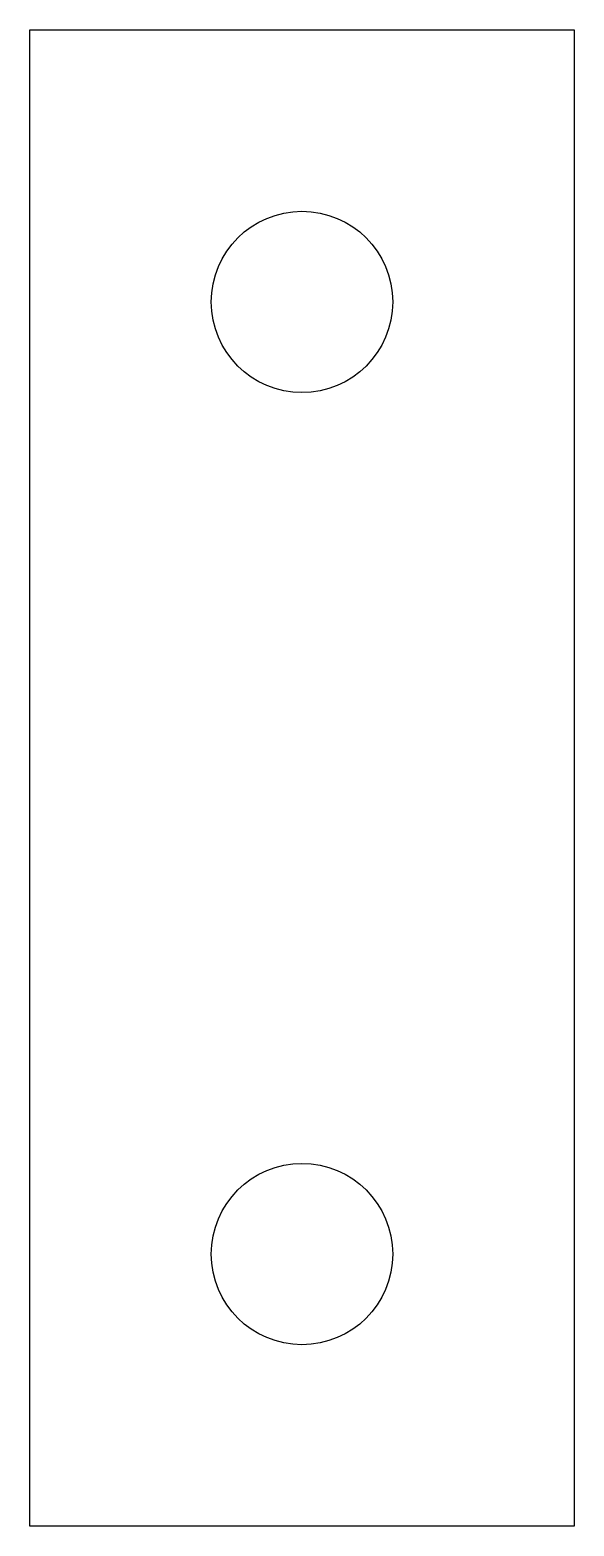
# Model space of a CAD drawing. Extents: x 145.5 to 151.5, y 96.8 to 113.2.
import ezdxf

# ---------------------------------------------------------------- set-up
doc = ezdxf.new("R2010")
doc.units = 0
doc.layers.add('View', color=7, linetype='CONTINUOUS')

msp = doc.modelspace()

# ---------------------------------------------------------------- linework, layer by layer
at = {"layer": 'View'}
for p, q in [((145.5, 113.25), (151.5, 113.25)), ((145.5, 96.75), (145.5, 113.25)), ((151.5, 113.25), (151.5, 96.75)), ((151.5, 96.75), (145.5, 96.75))]:
    msp.add_line(p, q, dxfattribs=at)
for centre in [(148.5, 110.25), (148.5, 99.75)]:
    msp.add_circle(centre, 1, dxfattribs=at)

doc.saveas('drawing.dxf')
